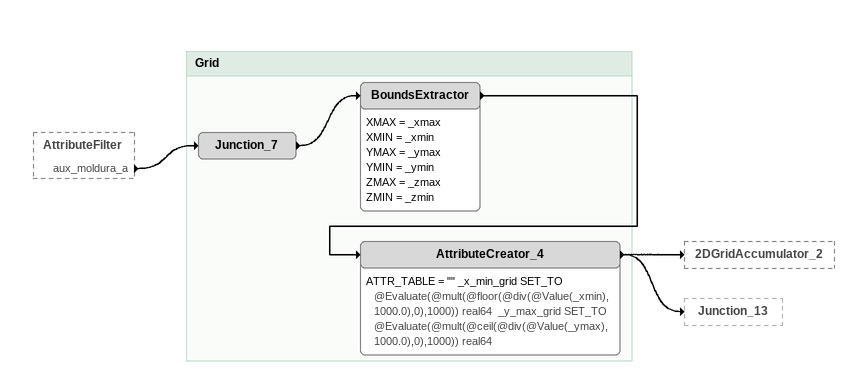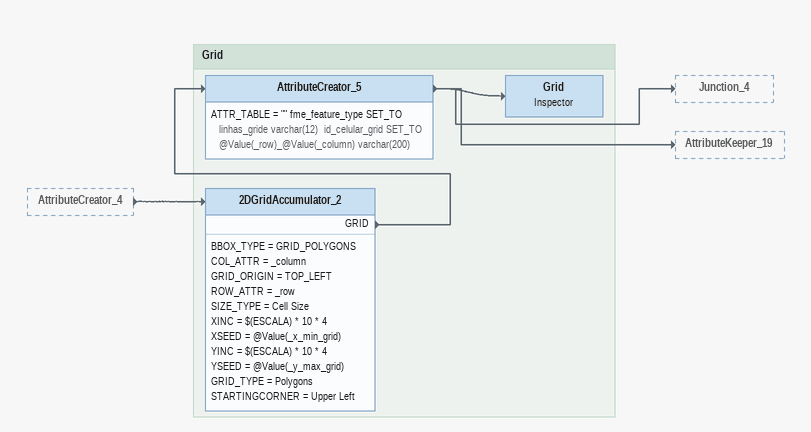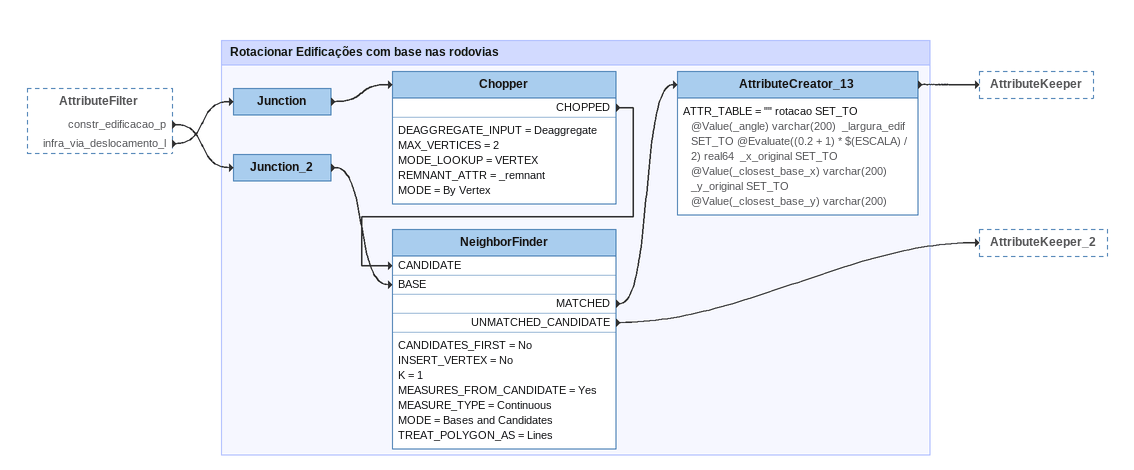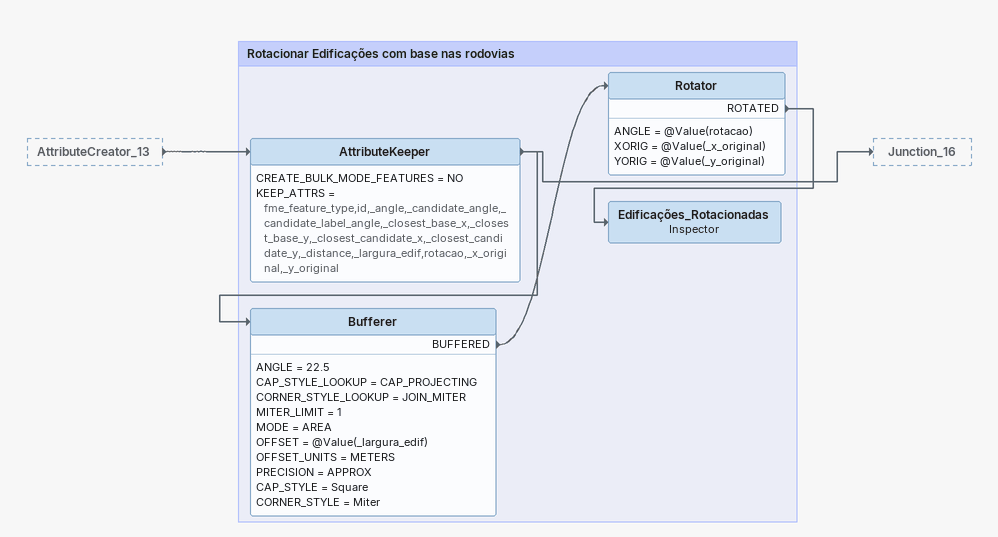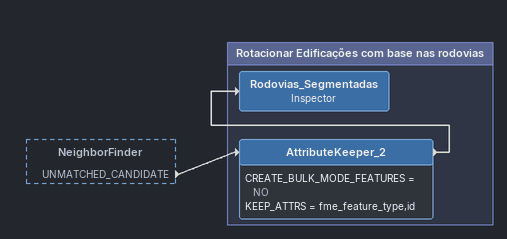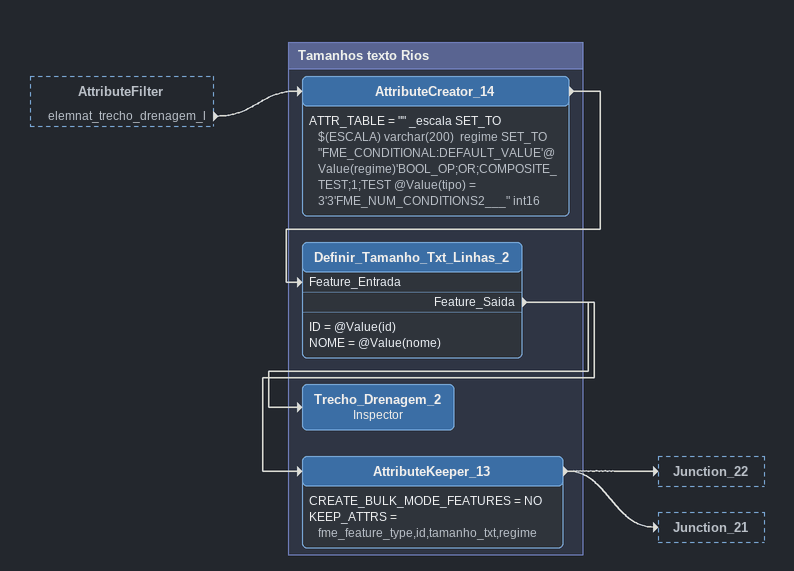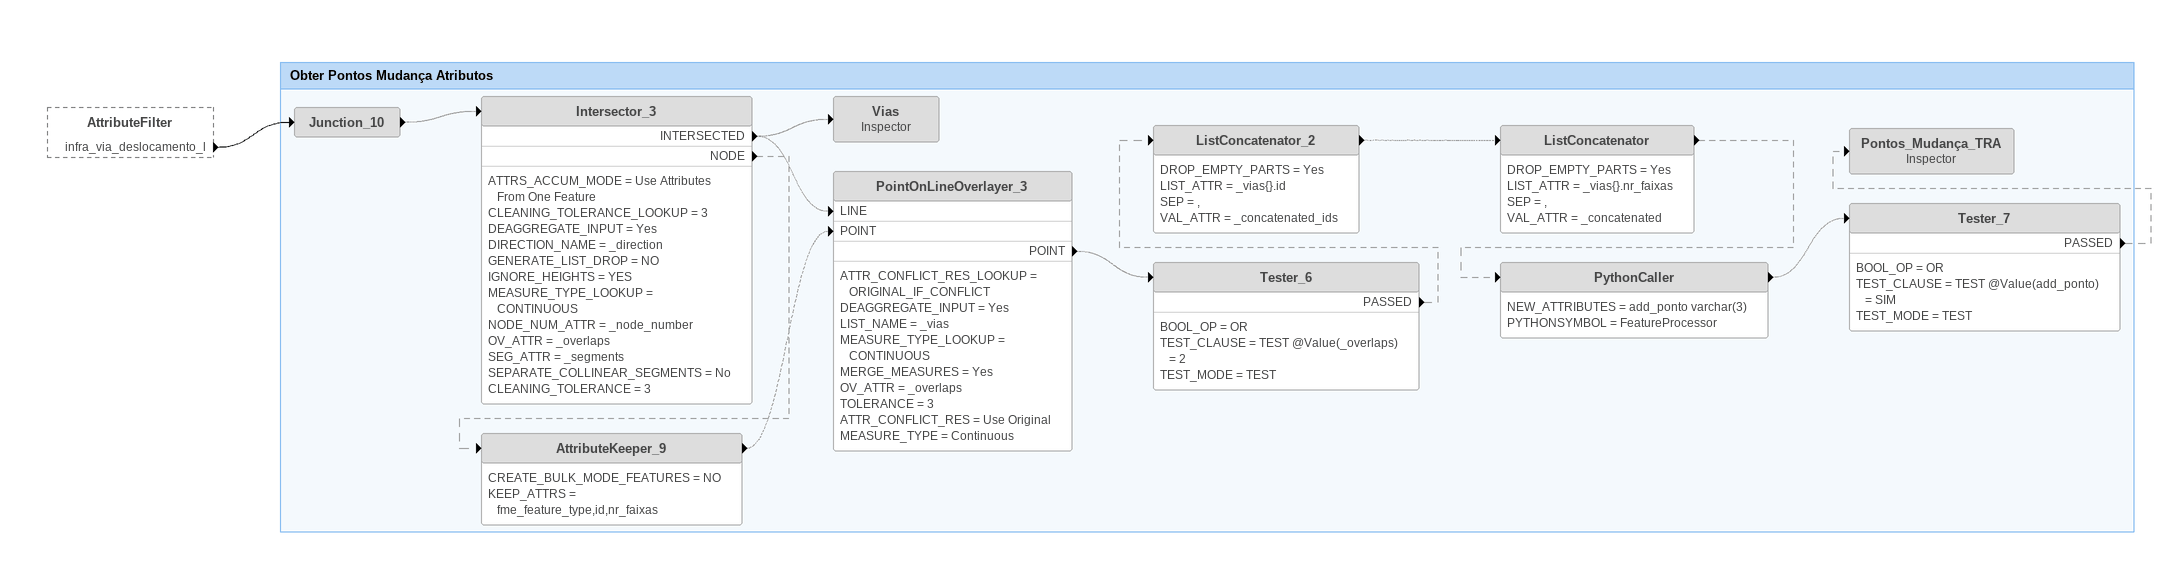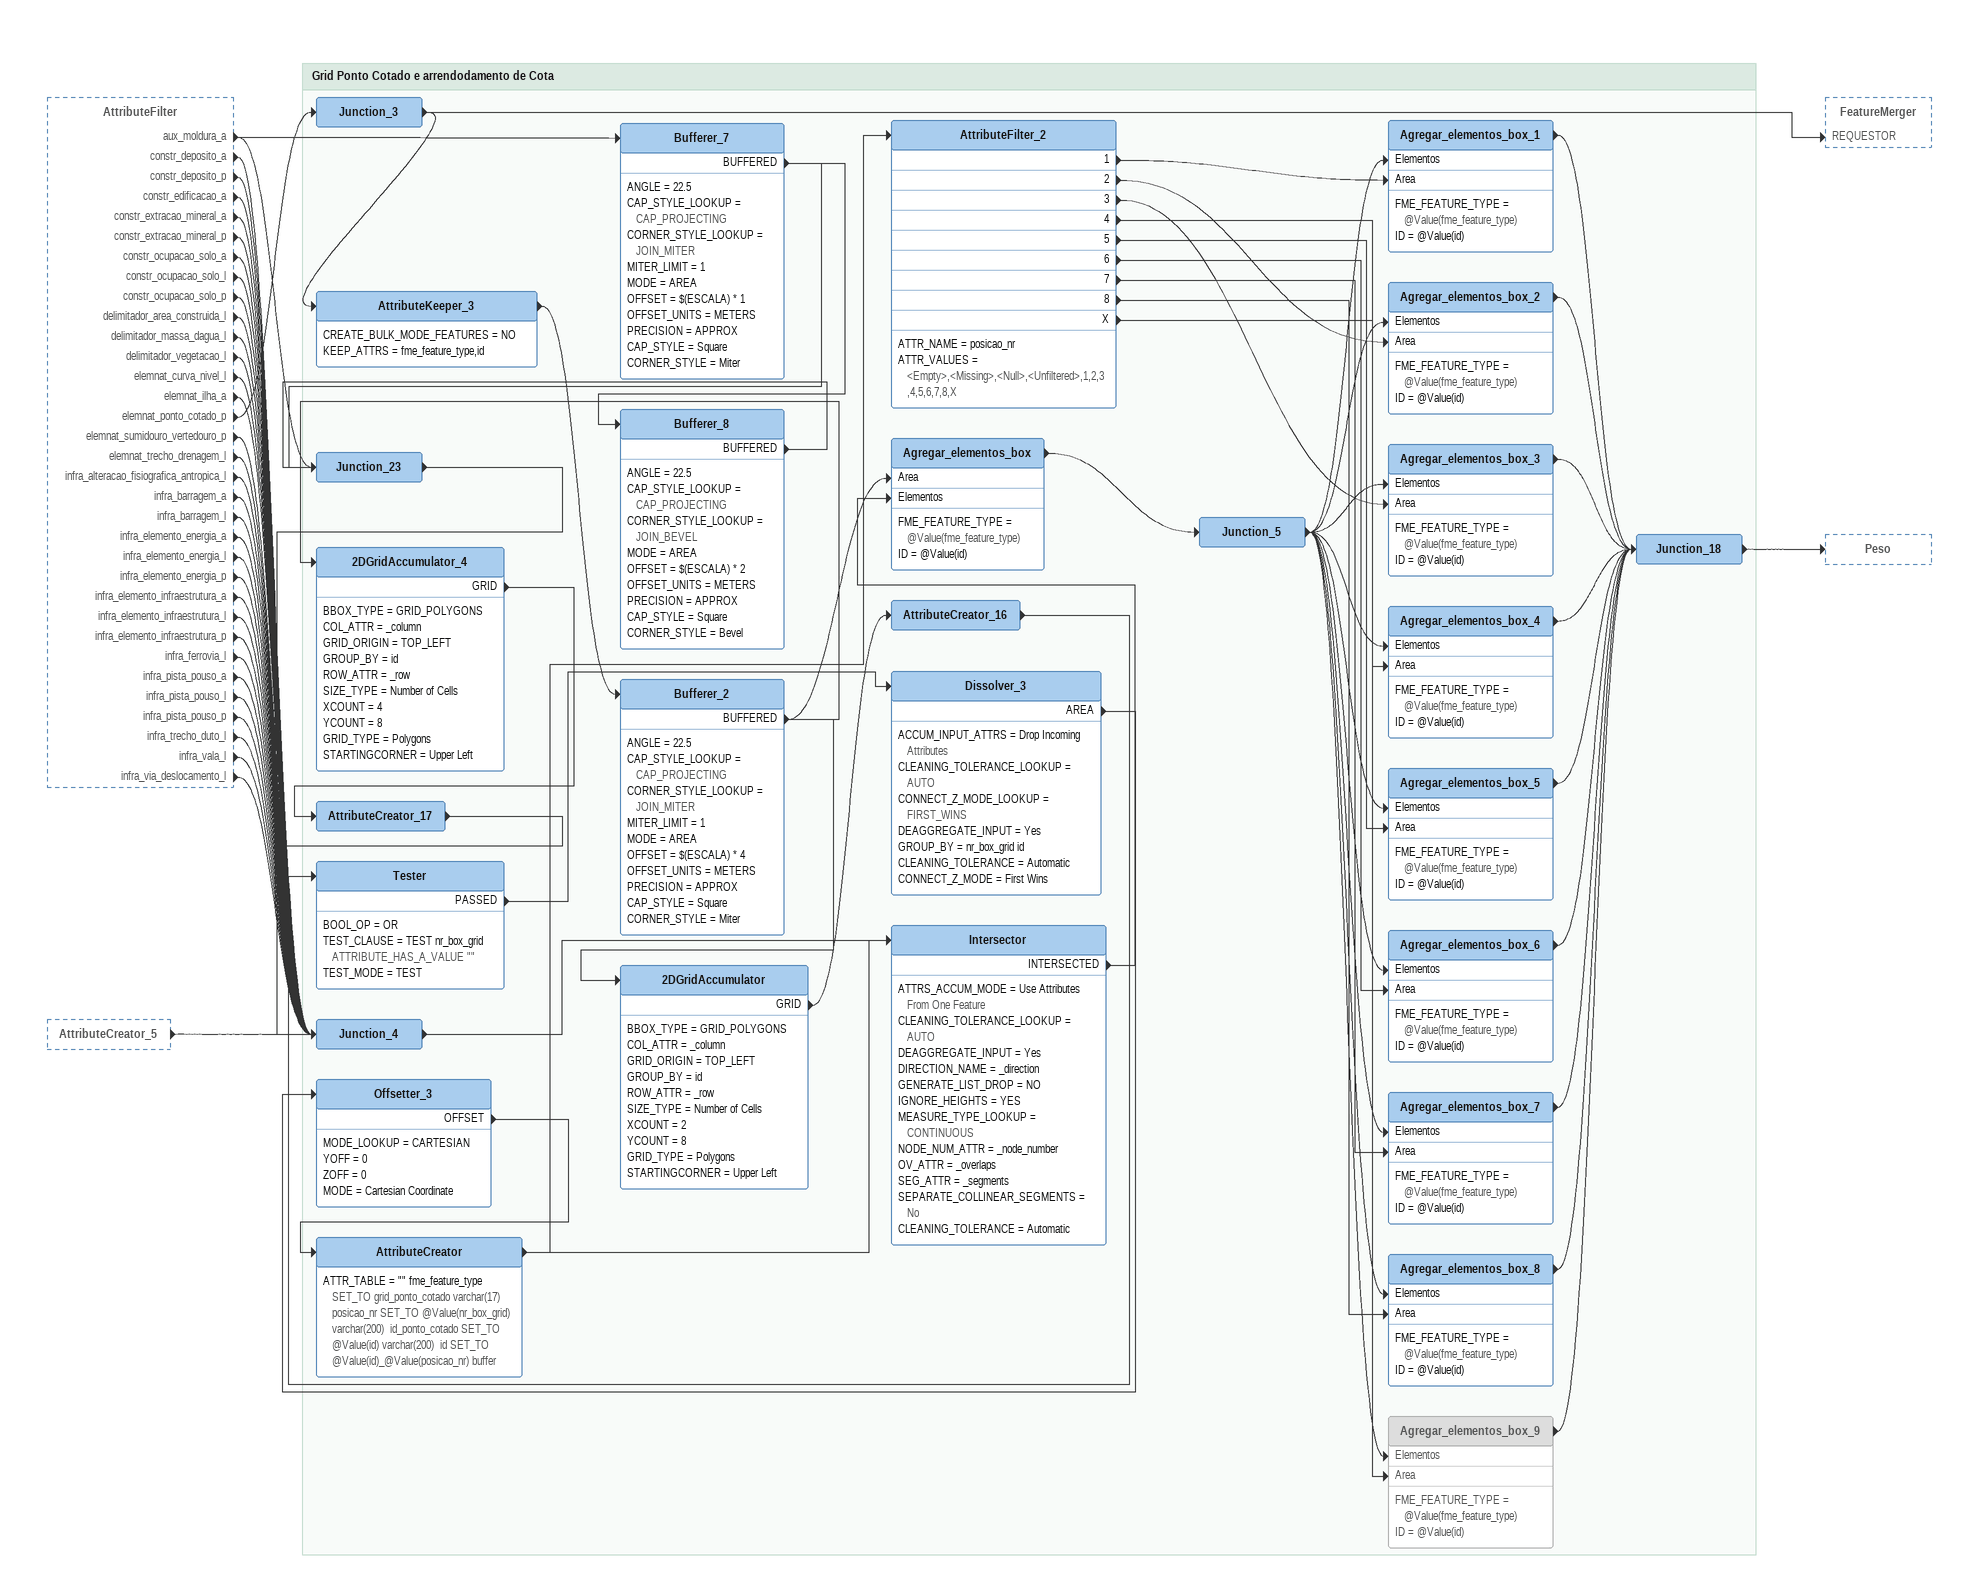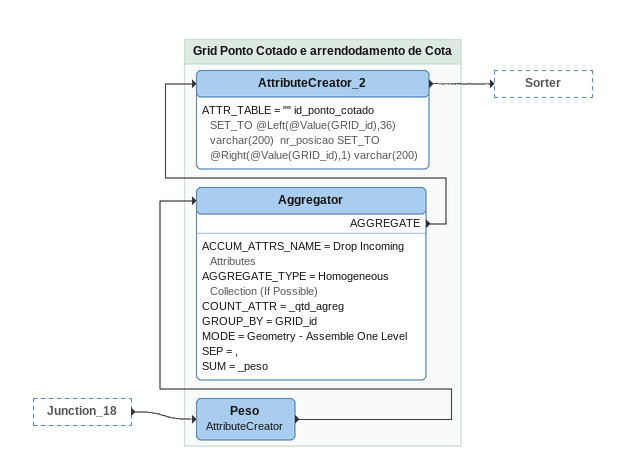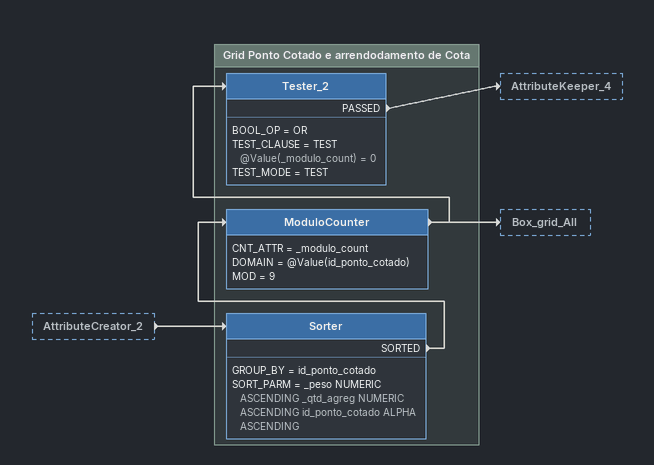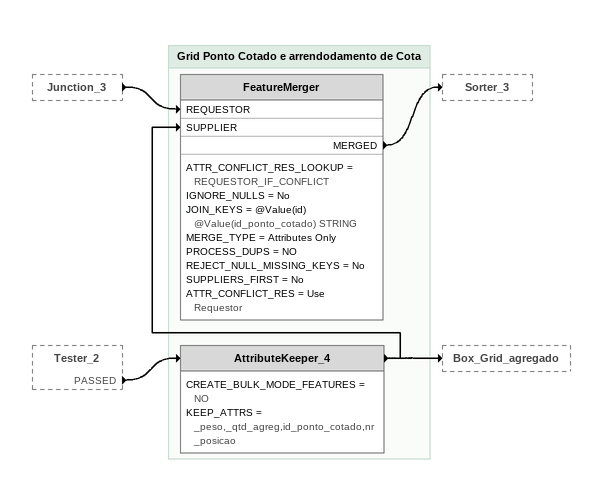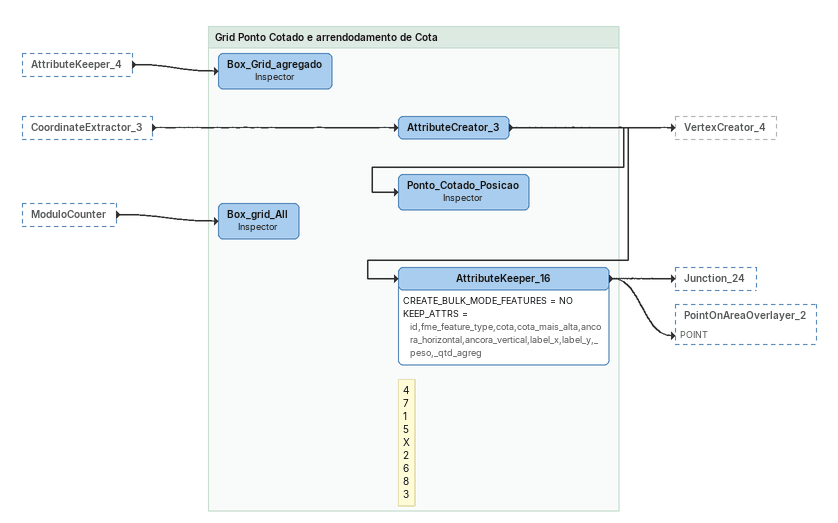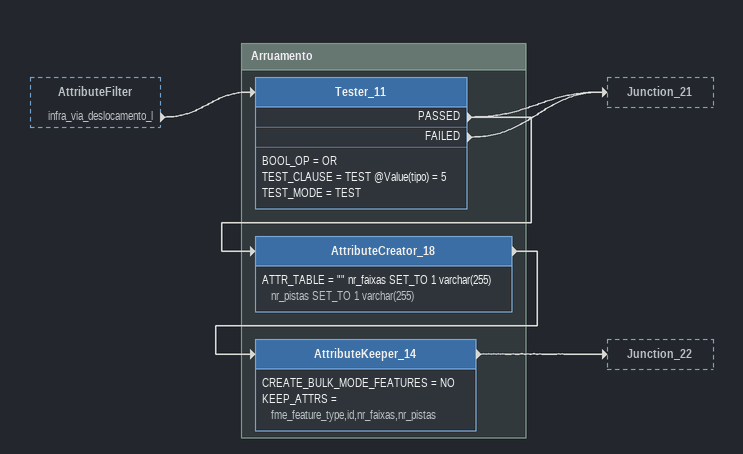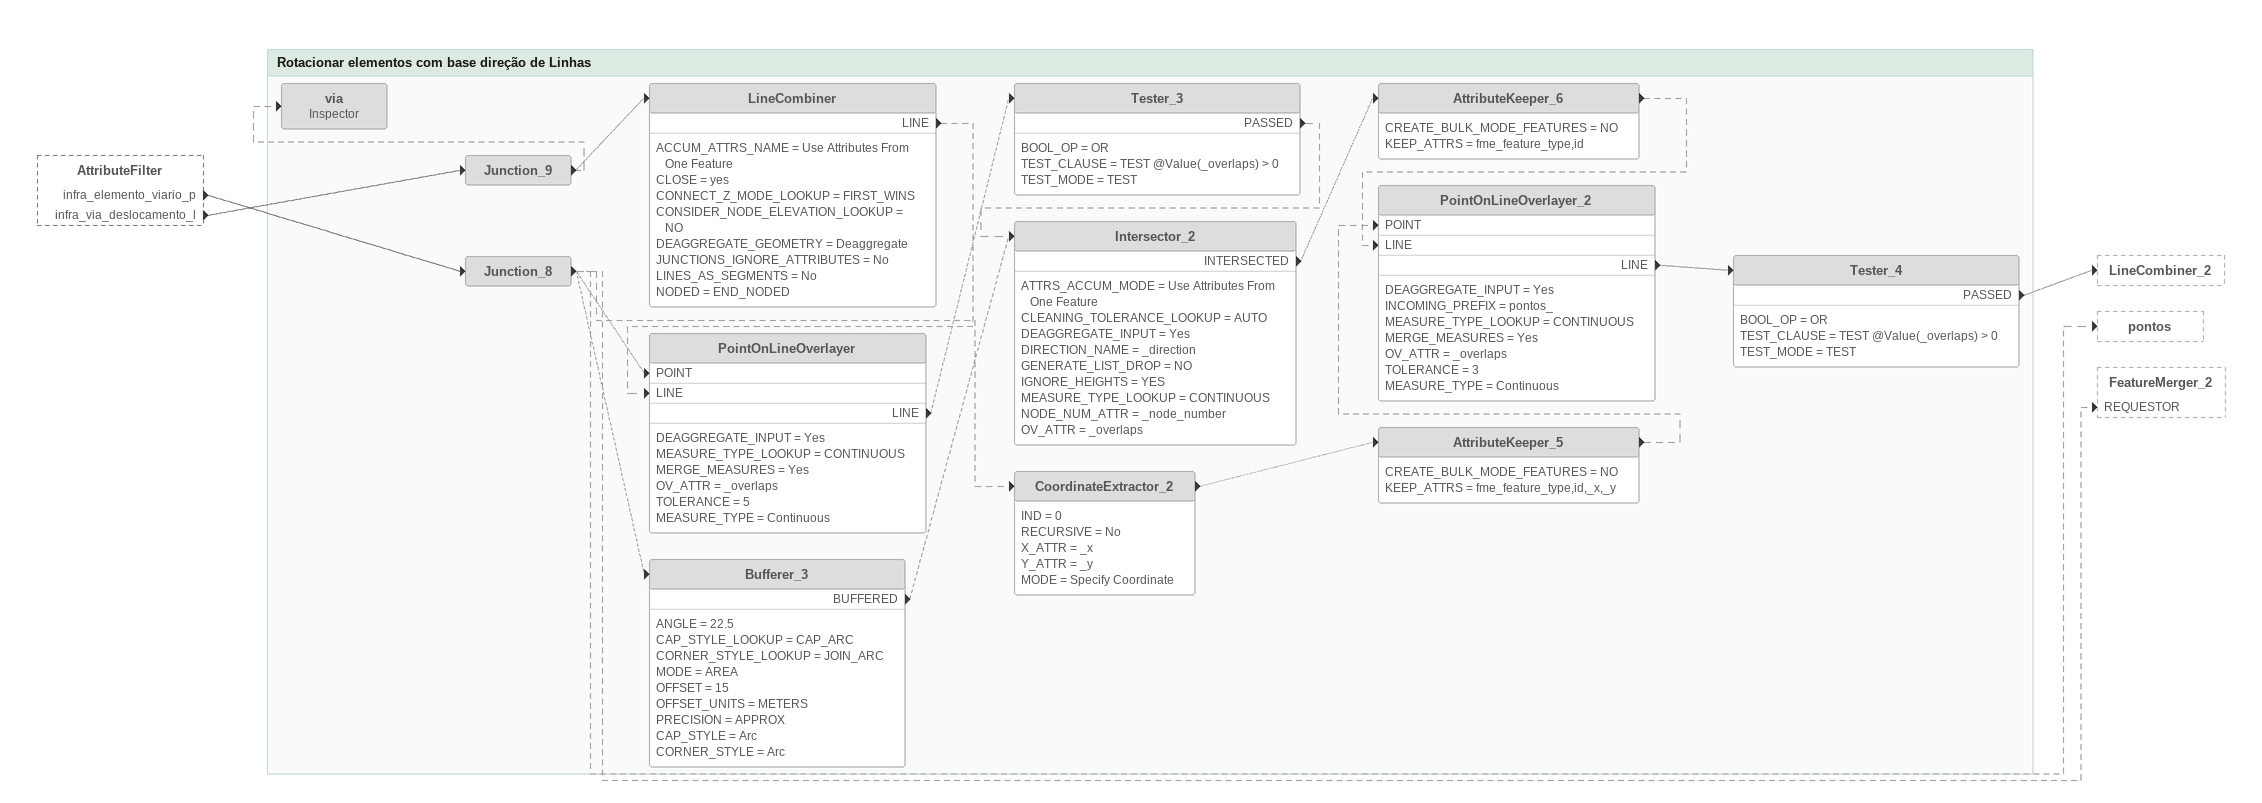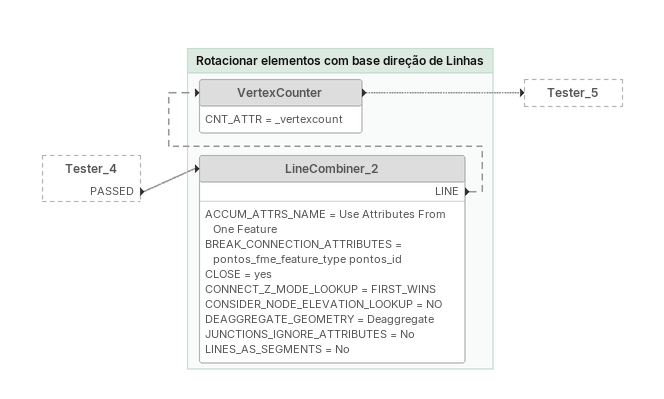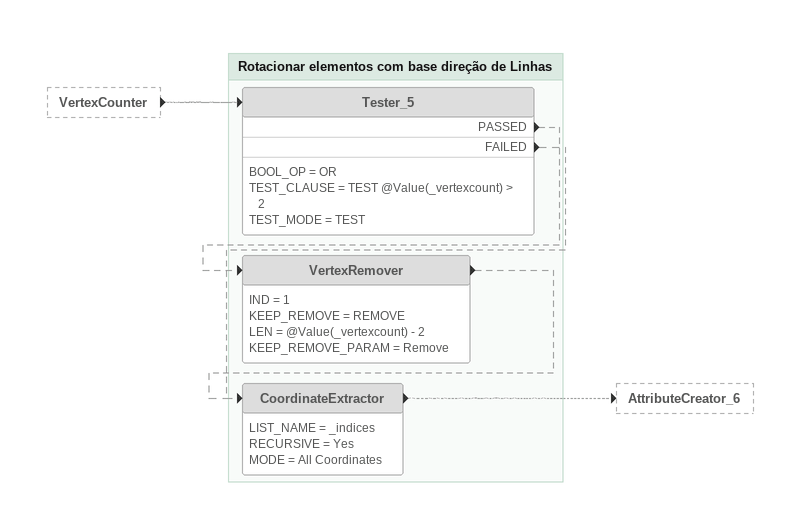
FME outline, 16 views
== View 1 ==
AttributeFilter [outside]
    aux_moldura_a -> Junction_7

Bookmark: Grid
Junction_7
    -> BoundsExtractor
BoundsExtractor
    XMAX = _xmax
    XMIN = _xmin
    YMAX = _ymax
    YMIN = _ymin
    ZMAX = _zmax
    ZMIN = _zmin
    -> AttributeCreator_4
AttributeCreator_4
    ATTR_TABLE = "" _x_min_grid SET_TO @Evaluate(@mult(@floor(@div(@Value(_xmin),1000.0),0),1000)) real64  _y_max_grid SET_TO @Evaluate(@mult(@ceil(@div(@Value(_ymax),1000.0),0),1000)) real64
    -> 2DGridAccumulator_2
    -> Junction_13

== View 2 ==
AttributeCreator_4 [outside]
    -> 2DGridAccumulator_2

Bookmark: Grid
2DGridAccumulator_2
    BBOX_TYPE = GRID_POLYGONS
    COL_ATTR = _column
    GRID_ORIGIN = TOP_LEFT
    ROW_ATTR = _row
    SIZE_TYPE = Cell Size
    XINC = $(ESCALA) * 10 * 4
    XSEED = @Value(_x_min_grid)
    YINC = $(ESCALA) * 10 * 4
    YSEED = @Value(_y_max_grid)
    GRID_TYPE = Polygons
    STARTINGCORNER = Upper Left
    GRID -> AttributeCreator_5
AttributeCreator_5
    ATTR_TABLE = "" fme_feature_type SET_TO linhas_gride varchar(12)  id_celular_grid SET_TO @Value(_row)_@Value(_column) varchar(200)
    -> Grid
    -> Junction_4
    -> AttributeKeeper_19
Grid: Inspector

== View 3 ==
AttributeFilter [outside]
    constr_edificacao_p -> Junction_2
    infra_via_deslocamento_l -> Junction

Bookmark: Rotacionar Edificações com base nas rodovias
Junction
    -> Chopper
Chopper
    DEAGGREGATE_INPUT = Deaggregate
    MAX_VERTICES = 2
    MODE_LOOKUP = VERTEX
    REMNANT_ATTR = _remnant
    MODE = By Vertex
    CHOPPED -> NeighborFinder [CANDIDATE]
Junction_2
    -> NeighborFinder [BASE]
NeighborFinder
    CANDIDATES_FIRST = No
    INSERT_VERTEX = No
    K = 1
    MEASURES_FROM_CANDIDATE = Yes
    MEASURE_TYPE = Continuous
    MODE = Bases and Candidates
    TREAT_POLYGON_AS = Lines
    MATCHED -> AttributeCreator_13
    UNMATCHED_CANDIDATE -> AttributeKeeper_2
AttributeCreator_13
    ATTR_TABLE = "" rotacao SET_TO @Value(_angle) varchar(200)  _largura_edif SET_TO @Evaluate((0.2 + 1) * $(ESCALA) / 2) real64  _x_original SET_TO @Value(_closest_base_x) varchar(200)  _y_original SET_TO @Value(_closest_base_y) varchar(200)
    -> AttributeKeeper

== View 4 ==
AttributeCreator_13 [outside]
    -> AttributeKeeper

Bookmark: Rotacionar Edificações com base nas rodovias
AttributeKeeper
    CREATE_BULK_MODE_FEATURES = NO
    KEEP_ATTRS = fme_feature_type,id,_angle,_candidate_angle,_candidate_label_angle,_closest_base_x,_closest_base_y,_closest_candidate_x,_closest_candidate_y,_distance,_largura_edif,rotacao,_x_original,_y_original
    -> Bufferer
    -> Junction_16
Bufferer
    ANGLE = 22.5
    CAP_STYLE_LOOKUP = CAP_PROJECTING
    CORNER_STYLE_LOOKUP = JOIN_MITER
    MITER_LIMIT = 1
    MODE = AREA
    OFFSET = @Value(_largura_edif)
    OFFSET_UNITS = METERS
    PRECISION = APPROX
    CAP_STYLE = Square
    CORNER_STYLE = Miter
    BUFFERED -> Rotator
Rotator
    ANGLE = @Value(rotacao)
    XORIG = @Value(_x_original)
    YORIG = @Value(_y_original)
    ROTATED -> Edificações_Rotacionadas
Edificações_Rotacionadas: Inspector

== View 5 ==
NeighborFinder [outside]
    UNMATCHED_CANDIDATE -> AttributeKeeper_2

Bookmark: Rotacionar Edificações com base nas rodovias
AttributeKeeper_2
    CREATE_BULK_MODE_FEATURES = NO
    KEEP_ATTRS = fme_feature_type,id
    -> Rodovias_Segmentadas
Rodovias_Segmentadas: Inspector

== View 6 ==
AttributeFilter [outside]
    elemnat_trecho_drenagem_l -> AttributeCreator_14

Bookmark: Tamanhos texto Rios
AttributeCreator_14
    ATTR_TABLE = "" _escala SET_TO $(ESCALA) varchar(200)  regime SET_TO "FME_CONDITIONAL:DEFAULT_VALUE'@Value(regime)'BOOL_OP;OR;COMPOSITE_TEST;1;TEST @Value(tipo) = 3'3'FME_NUM_CONDITIONS2___" int16
    -> Definir_Tamanho_Txt_Linhas_2 [Feature_Entrada]
Definir_Tamanho_Txt_Linhas_2
    ID = @Value(id)
    NOME = @Value(nome)
    Feature_Saida -> Trecho_Drenagem_2
    Feature_Saida -> AttributeKeeper_13
Trecho_Drenagem_2: Inspector
AttributeKeeper_13
    CREATE_BULK_MODE_FEATURES = NO
    KEEP_ATTRS = fme_feature_type,id,tamanho_txt,regime
    -> Junction_22
    -> Junction_21

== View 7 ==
AttributeFilter [outside]
    infra_via_deslocamento_l -> Junction_10

Bookmark: Obter Pontos Mudança Atributos
Junction_10 [off]
    -> Intersector_3 [off]
Intersector_3 [off]
    ATTRS_ACCUM_MODE = Use Attributes From One Feature
    CLEANING_TOLERANCE_LOOKUP = 3
    DEAGGREGATE_INPUT = Yes
    DIRECTION_NAME = _direction
    GENERATE_LIST_DROP = NO
    IGNORE_HEIGHTS = YES
    MEASURE_TYPE_LOOKUP = CONTINUOUS
    NODE_NUM_ATTR = _node_number
    OV_ATTR = _overlaps
    SEG_ATTR = _segments
    SEPARATE_COLLINEAR_SEGMENTS = No
    CLEANING_TOLERANCE = 3
    INTERSECTED -> PointOnLineOverlayer_3 [LINE] [off]
    INTERSECTED -> Vias [off]
    NODE -> AttributeKeeper_9 [off]
Vias: Inspector [off]
AttributeKeeper_9 [off]
    CREATE_BULK_MODE_FEATURES = NO
    KEEP_ATTRS = fme_feature_type,id,nr_faixas
    -> PointOnLineOverlayer_3 [POINT] [off]
PointOnLineOverlayer_3 [off]
    ATTR_CONFLICT_RES_LOOKUP = ORIGINAL_IF_CONFLICT
    DEAGGREGATE_INPUT = Yes
    LIST_NAME = _vias
    MEASURE_TYPE_LOOKUP = CONTINUOUS
    MERGE_MEASURES = Yes
    OV_ATTR = _overlaps
    TOLERANCE = 3
    ATTR_CONFLICT_RES = Use Original
    MEASURE_TYPE = Continuous
    POINT -> Tester_6 [off]
Tester_6 [off]
    BOOL_OP = OR
    TEST_CLAUSE = TEST @Value(_overlaps) = 2
    TEST_MODE = TEST
    PASSED -> ListConcatenator_2 [off]
ListConcatenator_2 [off]
    DROP_EMPTY_PARTS = Yes
    LIST_ATTR = _vias{}.id
    SEP = ,
    VAL_ATTR = _concatenated_ids
    -> ListConcatenator [off]
ListConcatenator [off]
    DROP_EMPTY_PARTS = Yes
    LIST_ATTR = _vias{}.nr_faixas
    SEP = ,
    VAL_ATTR = _concatenated
    -> PythonCaller [off]
PythonCaller [off]
    NEW_ATTRIBUTES = add_ponto varchar(3)
    PYTHONSYMBOL = FeatureProcessor
    -> Tester_7 [off]
Tester_7 [off]
    BOOL_OP = OR
    TEST_CLAUSE = TEST @Value(add_ponto) = SIM
    TEST_MODE = TEST
    PASSED -> Pontos_Mudança_TRA [off]
Pontos_Mudança_TRA: Inspector [off]

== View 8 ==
AttributeFilter [outside]
    aux_moldura_a -> Bufferer_7
    aux_moldura_a -> Junction_23
    constr_deposito_a -> Junction_4
    constr_deposito_p -> Junction_4
    constr_edificacao_a -> Junction_4
    constr_extracao_mineral_a -> Junction_4
    constr_extracao_mineral_p -> Junction_4
    constr_ocupacao_solo_a -> Junction_4
    constr_ocupacao_solo_l -> Junction_4
    constr_ocupacao_solo_p -> Junction_4
    delimitador_area_construida_l -> Junction_4
    delimitador_massa_dagua_l -> Junction_4
    delimitador_vegetacao_l -> Junction_4
    elemnat_curva_nivel_l -> Junction_4
    elemnat_ilha_a -> Junction_4
    elemnat_ponto_cotado_p -> Junction_3
    elemnat_sumidouro_vertedouro_p -> Junction_4
    elemnat_trecho_drenagem_l -> Junction_4
    infra_alteracao_fisiografica_antropica_l -> Junction_4
    infra_barragem_a -> Junction_4
    infra_barragem_l -> Junction_4
    infra_elemento_energia_a -> Junction_4
    infra_elemento_energia_l -> Junction_4
    infra_elemento_energia_p -> Junction_4
    infra_elemento_infraestrutura_a -> Junction_4
    infra_elemento_infraestrutura_l -> Junction_4
    infra_elemento_infraestrutura_p -> Junction_4
    infra_ferrovia_l -> Junction_4
    infra_pista_pouso_a -> Junction_4
    infra_pista_pouso_l -> Junction_4
    infra_pista_pouso_p -> Junction_4
    infra_trecho_duto_l -> Junction_4
    infra_vala_l -> Junction_4
    infra_via_deslocamento_l -> Junction_4
AttributeCreator_5 [outside]
    -> Junction_4

Bookmark: Grid Ponto Cotado e arrendodamento de Cota
Junction_3
    -> AttributeKeeper_3
    -> FeatureMerger [REQUESTOR]
AttributeKeeper_3
    CREATE_BULK_MODE_FEATURES = NO
    KEEP_ATTRS = fme_feature_type,id
    -> Bufferer_2
Bufferer_2
    ANGLE = 22.5
    CAP_STYLE_LOOKUP = CAP_PROJECTING
    CORNER_STYLE_LOOKUP = JOIN_MITER
    MITER_LIMIT = 1
    MODE = AREA
    OFFSET = $(ESCALA) * 4
    OFFSET_UNITS = METERS
    PRECISION = APPROX
    CAP_STYLE = Square
    CORNER_STYLE = Miter
    BUFFERED -> 2DGridAccumulator
    BUFFERED -> 2DGridAccumulator_4
    BUFFERED -> Agregar_elementos_box [Area]
2DGridAccumulator
    BBOX_TYPE = GRID_POLYGONS
    COL_ATTR = _column
    GRID_ORIGIN = TOP_LEFT
    GROUP_BY = id
    ROW_ATTR = _row
    SIZE_TYPE = Number of Cells
    XCOUNT = 2
    YCOUNT = 8
    GRID_TYPE = Polygons
    STARTINGCORNER = Upper Left
    GRID -> AttributeCreator_16
AttributeCreator_16
    -> Tester
2DGridAccumulator_4
    BBOX_TYPE = GRID_POLYGONS
    COL_ATTR = _column
    GRID_ORIGIN = TOP_LEFT
    GROUP_BY = id
    ROW_ATTR = _row
    SIZE_TYPE = Number of Cells
    XCOUNT = 4
    YCOUNT = 8
    GRID_TYPE = Polygons
    STARTINGCORNER = Upper Left
    GRID -> AttributeCreator_17
AttributeCreator_17
    -> Tester
Tester
    BOOL_OP = OR
    TEST_CLAUSE = TEST nr_box_grid ATTRIBUTE_HAS_A_VALUE ""
    TEST_MODE = TEST
    PASSED -> Dissolver_3
Dissolver_3
    ACCUM_INPUT_ATTRS = Drop Incoming Attributes
    CLEANING_TOLERANCE_LOOKUP = AUTO
    CONNECT_Z_MODE_LOOKUP = FIRST_WINS
    DEAGGREGATE_INPUT = Yes
    GROUP_BY = nr_box_grid id
    CLEANING_TOLERANCE = Automatic
    CONNECT_Z_MODE = First Wins
    AREA -> Offsetter_3
Offsetter_3
    MODE_LOOKUP = CARTESIAN
    YOFF = 0
    ZOFF = 0
    MODE = Cartesian Coordinate
    OFFSET -> AttributeCreator
AttributeCreator
    ATTR_TABLE = "" fme_feature_type SET_TO grid_ponto_cotado varchar(17)  posicao_nr SET_TO @Value(nr_box_grid) varchar(200)  id_ponto_cotado SET_TO @Value(id) varchar(200)  id SET_TO @Value(id)_@Value(posicao_nr) buffer
    -> Intersector
    -> AttributeFilter_2
AttributeFilter_2
    ATTR_NAME = posicao_nr
    ATTR_VALUES = <Empty>,<Missing>,<Null>,<Unfiltered>,1,2,3,4,5,6,7,8,X
    1 -> Agregar_elementos_box_1 [Area]
    2 -> Agregar_elementos_box_2 [Area]
    3 -> Agregar_elementos_box_3 [Area]
    4 -> Agregar_elementos_box_4 [Area]
    5 -> Agregar_elementos_box_5 [Area]
    6 -> Agregar_elementos_box_6 [Area]
    7 -> Agregar_elementos_box_7 [Area]
    8 -> Agregar_elementos_box_8 [Area]
    X -> Agregar_elementos_box_9 [Area]
Bufferer_7
    ANGLE = 22.5
    CAP_STYLE_LOOKUP = CAP_PROJECTING
    CORNER_STYLE_LOOKUP = JOIN_MITER
    MITER_LIMIT = 1
    MODE = AREA
    OFFSET = $(ESCALA) * 1
    OFFSET_UNITS = METERS
    PRECISION = APPROX
    CAP_STYLE = Square
    CORNER_STYLE = Miter
    BUFFERED -> Bufferer_8
    BUFFERED -> Junction_23
Bufferer_8
    ANGLE = 22.5
    CAP_STYLE_LOOKUP = CAP_PROJECTING
    CORNER_STYLE_LOOKUP = JOIN_BEVEL
    MODE = AREA
    OFFSET = $(ESCALA) * 2
    OFFSET_UNITS = METERS
    PRECISION = APPROX
    CAP_STYLE = Square
    CORNER_STYLE = Bevel
    BUFFERED -> Junction_23
Junction_23
    -> Junction_4
Junction_4
    -> Intersector
Intersector
    ATTRS_ACCUM_MODE = Use Attributes From One Feature
    CLEANING_TOLERANCE_LOOKUP = AUTO
    DEAGGREGATE_INPUT = Yes
    DIRECTION_NAME = _direction
    GENERATE_LIST_DROP = NO
    IGNORE_HEIGHTS = YES
    MEASURE_TYPE_LOOKUP = CONTINUOUS
    NODE_NUM_ATTR = _node_number
    OV_ATTR = _overlaps
    SEG_ATTR = _segments
    SEPARATE_COLLINEAR_SEGMENTS = No
    CLEANING_TOLERANCE = Automatic
    INTERSECTED -> Agregar_elementos_box [Elementos]
Agregar_elementos_box
    FME_FEATURE_TYPE = @Value(fme_feature_type)
    ID = @Value(id)
    -> Junction_5
Junction_5
    -> Agregar_elementos_box_1 [Elementos]
    -> Agregar_elementos_box_2 [Elementos]
    -> Agregar_elementos_box_3 [Elementos]
    -> Agregar_elementos_box_4 [Elementos]
    -> Agregar_elementos_box_5 [Elementos]
    -> Agregar_elementos_box_6 [Elementos]
    -> Agregar_elementos_box_7 [Elementos]
    -> Agregar_elementos_box_8 [Elementos]
    -> Agregar_elementos_box_9 [Elementos]
Agregar_elementos_box_1
    FME_FEATURE_TYPE = @Value(fme_feature_type)
    ID = @Value(id)
    -> Junction_18
Agregar_elementos_box_2
    FME_FEATURE_TYPE = @Value(fme_feature_type)
    ID = @Value(id)
    -> Junction_18
Agregar_elementos_box_3
    FME_FEATURE_TYPE = @Value(fme_feature_type)
    ID = @Value(id)
    -> Junction_18
Agregar_elementos_box_4
    FME_FEATURE_TYPE = @Value(fme_feature_type)
    ID = @Value(id)
    -> Junction_18
Agregar_elementos_box_5
    FME_FEATURE_TYPE = @Value(fme_feature_type)
    ID = @Value(id)
    -> Junction_18
Agregar_elementos_box_6
    FME_FEATURE_TYPE = @Value(fme_feature_type)
    ID = @Value(id)
    -> Junction_18
Agregar_elementos_box_7
    FME_FEATURE_TYPE = @Value(fme_feature_type)
    ID = @Value(id)
    -> Junction_18
Agregar_elementos_box_8
    FME_FEATURE_TYPE = @Value(fme_feature_type)
    ID = @Value(id)
    -> Junction_18
Agregar_elementos_box_9 [off]
    FME_FEATURE_TYPE = @Value(fme_feature_type)
    ID = @Value(id)
    -> Junction_18
Junction_18
    -> Peso

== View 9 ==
Junction_18 [outside]
    -> Peso

Bookmark: Grid Ponto Cotado e arrendodamento de Cota
Peso: AttributeCreator
    -> Aggregator
Aggregator
    ACCUM_ATTRS_NAME = Drop Incoming Attributes
    AGGREGATE_TYPE = Homogeneous Collection (If Possible)
    COUNT_ATTR = _qtd_agreg
    GROUP_BY = GRID_id
    MODE = Geometry - Assemble One Level
    SEP = ,
    SUM = _peso
    AGGREGATE -> AttributeCreator_2
AttributeCreator_2
    ATTR_TABLE = "" id_ponto_cotado SET_TO @Left(@Value(GRID_id),36) varchar(200)  nr_posicao SET_TO @Right(@Value(GRID_id),1) varchar(200)
    -> Sorter

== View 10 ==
AttributeCreator_2 [outside]
    -> Sorter

Bookmark: Grid Ponto Cotado e arrendodamento de Cota
Sorter
    GROUP_BY = id_ponto_cotado
    SORT_PARM = _peso NUMERIC ASCENDING _qtd_agreg NUMERIC ASCENDING id_ponto_cotado ALPHA ASCENDING
    SORTED -> ModuloCounter
ModuloCounter
    CNT_ATTR = _modulo_count
    DOMAIN = @Value(id_ponto_cotado)
    MOD = 9
    -> Tester_2
    -> Box_grid_All
Tester_2
    BOOL_OP = OR
    TEST_CLAUSE = TEST @Value(_modulo_count) = 0
    TEST_MODE = TEST
    PASSED -> AttributeKeeper_4

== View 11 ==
Junction_3 [outside]
    -> FeatureMerger [REQUESTOR]
Tester_2 [outside]
    PASSED -> AttributeKeeper_4

Bookmark: Grid Ponto Cotado e arrendodamento de Cota
AttributeKeeper_4
    CREATE_BULK_MODE_FEATURES = NO
    KEEP_ATTRS = _peso,_qtd_agreg,id_ponto_cotado,nr_posicao
    -> Box_Grid_agregado
    -> FeatureMerger [SUPPLIER]
FeatureMerger
    ATTR_CONFLICT_RES_LOOKUP = REQUESTOR_IF_CONFLICT
    IGNORE_NULLS = No
    JOIN_KEYS = @Value(id) @Value(id_ponto_cotado) STRING
    MERGE_TYPE = Attributes Only
    PROCESS_DUPS = NO
    REJECT_NULL_MISSING_KEYS = No
    SUPPLIERS_FIRST = No
    ATTR_CONFLICT_RES = Use Requestor
    MERGED -> Sorter_3

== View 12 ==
AttributeKeeper_4 [outside]
    -> Box_Grid_agregado
CoordinateExtractor_3 [outside]
    -> AttributeCreator_3
ModuloCounter [outside]
    -> Box_grid_All

Bookmark: Grid Ponto Cotado e arrendodamento de Cota
AttributeCreator_3
    -> Ponto_Cotado_Posicao
    -> AttributeKeeper_16
    -> VertexCreator_4
Ponto_Cotado_Posicao: Inspector
Note: 4 / 7 / 1 / 5 / X / 2 / 6 / 8 / 3
AttributeKeeper_16
    CREATE_BULK_MODE_FEATURES = NO
    KEEP_ATTRS = id,fme_feature_type,cota,cota_mais_alta,ancora_horizontal,ancora_vertical,label_x,label_y,_peso,_qtd_agreg
    -> Junction_24
    -> PointOnAreaOverlayer_2 [POINT]
Box_Grid_agregado: Inspector
Box_grid_All: Inspector

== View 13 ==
AttributeFilter [outside]
    infra_via_deslocamento_l -> Tester_11

Bookmark: Arruamento
Tester_11
    BOOL_OP = OR
    TEST_CLAUSE = TEST @Value(tipo) = 5
    TEST_MODE = TEST
    PASSED -> Junction_21
    PASSED -> AttributeCreator_18
    FAILED -> Junction_21
AttributeCreator_18
    ATTR_TABLE = "" nr_faixas SET_TO 1 varchar(255)  nr_pistas SET_TO 1 varchar(255)
    -> AttributeKeeper_14
AttributeKeeper_14
    CREATE_BULK_MODE_FEATURES = NO
    KEEP_ATTRS = fme_feature_type,id,nr_faixas,nr_pistas
    -> Junction_22

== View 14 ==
AttributeFilter [outside]
    infra_elemento_viario_p -> Junction_8
    infra_via_deslocamento_l -> Junction_9

Bookmark: Rotacionar elementos com base direção de Linhas
Junction_9 [off]
    -> LineCombiner [off]
    -> via [off]
via: Inspector [off]
LineCombiner [off]
    ACCUM_ATTRS_NAME = Use Attributes From One Feature
    CLOSE = yes
    CONNECT_Z_MODE_LOOKUP = FIRST_WINS
    CONSIDER_NODE_ELEVATION_LOOKUP = NO
    DEAGGREGATE_GEOMETRY = Deaggregate
    JUNCTIONS_IGNORE_ATTRIBUTES = No
    LINES_AS_SEGMENTS = No
    NODED = END_NODED
    LINE -> PointOnLineOverlayer [LINE] [off]
Junction_8 [off]
    -> Bufferer_3 [off]
    -> PointOnLineOverlayer [POINT] [off]
    -> pontos [off]
    -> CoordinateExtractor_2 [off]
    -> FeatureMerger_2 [REQUESTOR] [off]
PointOnLineOverlayer [off]
    DEAGGREGATE_INPUT = Yes
    MEASURE_TYPE_LOOKUP = CONTINUOUS
    MERGE_MEASURES = Yes
    OV_ATTR = _overlaps
    TOLERANCE = 5
    MEASURE_TYPE = Continuous
    LINE -> Tester_3 [off]
Tester_3 [off]
    BOOL_OP = OR
    TEST_CLAUSE = TEST @Value(_overlaps) > 0
    TEST_MODE = TEST
    PASSED -> Intersector_2 [off]
CoordinateExtractor_2 [off]
    IND = 0
    RECURSIVE = No
    X_ATTR = _x
    Y_ATTR = _y
    MODE = Specify Coordinate
    -> AttributeKeeper_5 [off]
AttributeKeeper_5 [off]
    CREATE_BULK_MODE_FEATURES = NO
    KEEP_ATTRS = fme_feature_type,id,_x,_y
    -> PointOnLineOverlayer_2 [POINT] [off]
Bufferer_3 [off]
    ANGLE = 22.5
    CAP_STYLE_LOOKUP = CAP_ARC
    CORNER_STYLE_LOOKUP = JOIN_ARC
    MODE = AREA
    OFFSET = 15
    OFFSET_UNITS = METERS
    PRECISION = APPROX
    CAP_STYLE = Arc
    CORNER_STYLE = Arc
    BUFFERED -> Intersector_2 [off]
Intersector_2 [off]
    ATTRS_ACCUM_MODE = Use Attributes From One Feature
    CLEANING_TOLERANCE_LOOKUP = AUTO
    DEAGGREGATE_INPUT = Yes
    DIRECTION_NAME = _direction
    GENERATE_LIST_DROP = NO
    IGNORE_HEIGHTS = YES
    MEASURE_TYPE_LOOKUP = CONTINUOUS
    NODE_NUM_ATTR = _node_number
    OV_ATTR = _overlaps
    INTERSECTED -> AttributeKeeper_6 [off]
AttributeKeeper_6 [off]
    CREATE_BULK_MODE_FEATURES = NO
    KEEP_ATTRS = fme_feature_type,id
    -> PointOnLineOverlayer_2 [LINE] [off]
PointOnLineOverlayer_2 [off]
    DEAGGREGATE_INPUT = Yes
    INCOMING_PREFIX = pontos_
    MEASURE_TYPE_LOOKUP = CONTINUOUS
    MERGE_MEASURES = Yes
    OV_ATTR = _overlaps
    TOLERANCE = 3
    MEASURE_TYPE = Continuous
    LINE -> Tester_4 [off]
Tester_4 [off]
    BOOL_OP = OR
    TEST_CLAUSE = TEST @Value(_overlaps) > 0
    TEST_MODE = TEST
    PASSED -> LineCombiner_2 [off]

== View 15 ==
Tester_4 [outside]
    PASSED -> LineCombiner_2 [off]

Bookmark: Rotacionar elementos com base direção de Linhas
LineCombiner_2 [off]
    ACCUM_ATTRS_NAME = Use Attributes From One Feature
    BREAK_CONNECTION_ATTRIBUTES = pontos_fme_feature_type pontos_id
    CLOSE = yes
    CONNECT_Z_MODE_LOOKUP = FIRST_WINS
    CONSIDER_NODE_ELEVATION_LOOKUP = NO
    DEAGGREGATE_GEOMETRY = Deaggregate
    JUNCTIONS_IGNORE_ATTRIBUTES = No
    LINES_AS_SEGMENTS = No
    LINE -> VertexCounter [off]
VertexCounter [off]
    CNT_ATTR = _vertexcount
    -> Tester_5 [off]

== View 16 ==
VertexCounter [outside]
    -> Tester_5 [off]

Bookmark: Rotacionar elementos com base direção de Linhas
Tester_5 [off]
    BOOL_OP = OR
    TEST_CLAUSE = TEST @Value(_vertexcount) > 2
    TEST_MODE = TEST
    PASSED -> VertexRemover [off]
    FAILED -> CoordinateExtractor [off]
VertexRemover [off]
    IND = 1
    KEEP_REMOVE = REMOVE
    LEN = @Value(_vertexcount) - 2
    KEEP_REMOVE_PARAM = Remove
    -> CoordinateExtractor [off]
CoordinateExtractor [off]
    LIST_NAME = _indices
    RECURSIVE = Yes
    MODE = All Coordinates
    -> AttributeCreator_6 [off]
